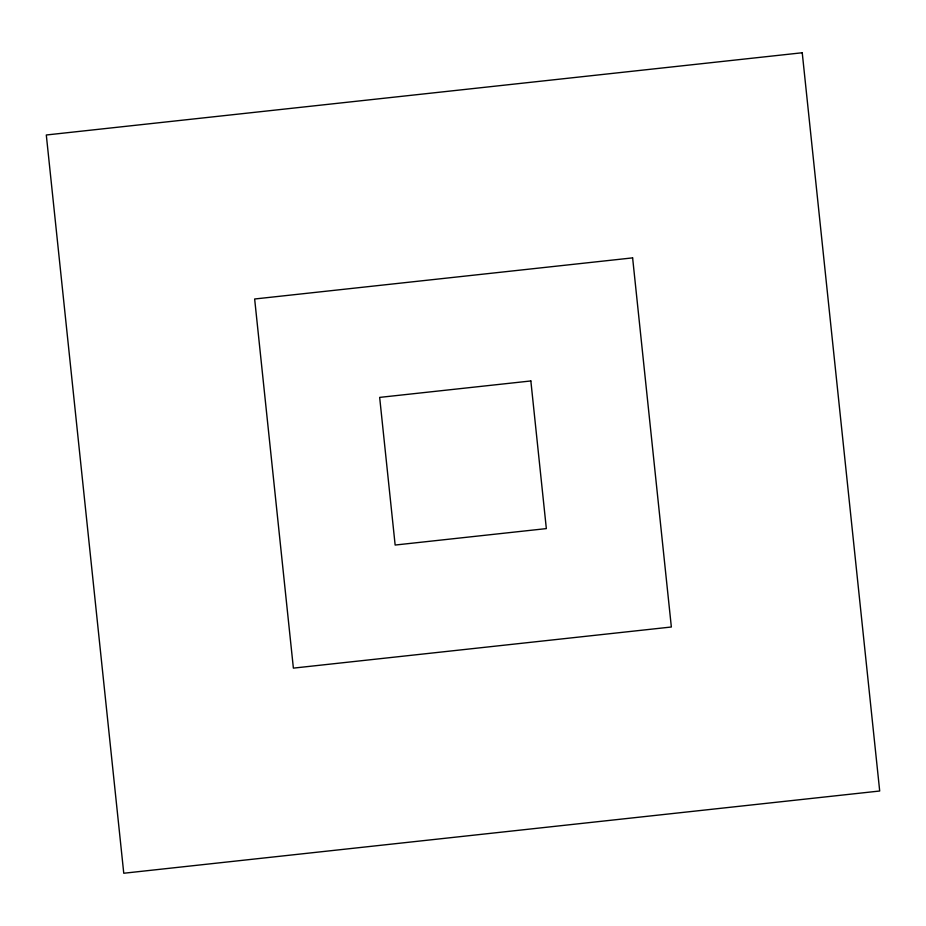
<?xml version="1.0" encoding="UTF-8"?>
<svg xmlns="http://www.w3.org/2000/svg" width="926" height="926" viewBox="0 0 926 926"><rect width="100%" height="100%" fill="white"/><g stroke="black" fill="none" stroke-linecap="round" stroke-linejoin="round"><path stroke-width="1.39" d="M802.24 52.759L46.3 134.988L123.76 873.241L879.7 791.012L802.24 52.759M632.62 257.879L254.65 298.994L293.38 668.121L671.35 627.006L632.62 257.879M530.853 380.956L379.66 397.393L395.147 545.044L546.34 528.607L530.853 380.956"/></g></svg>
